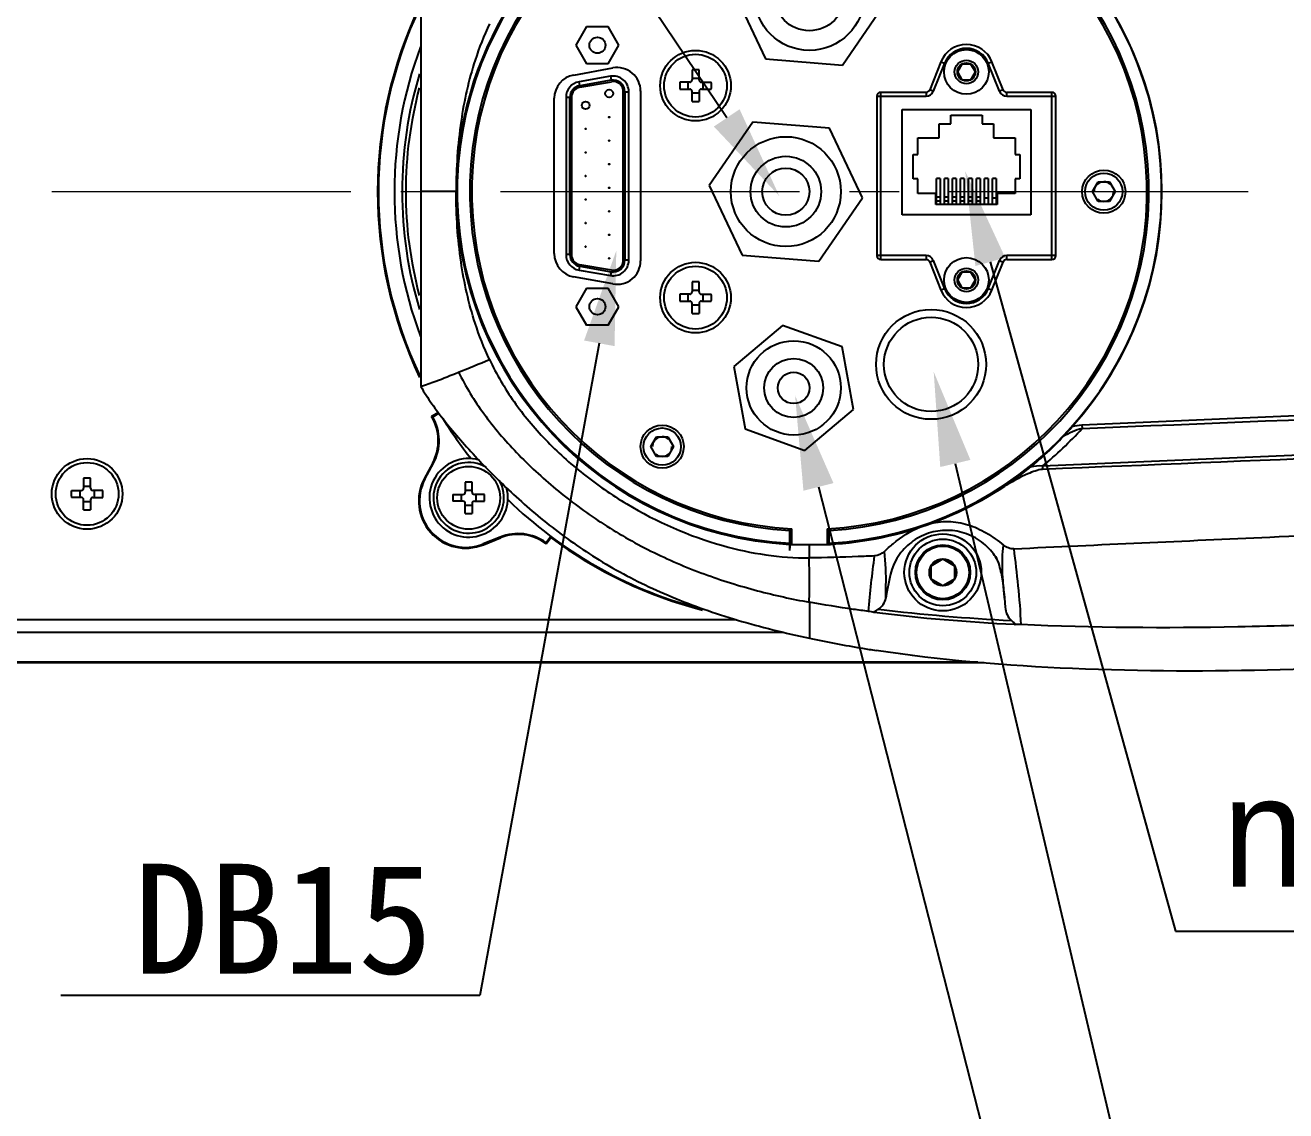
# Model space of a CAD drawing. Header units: millimetres. Extents: x 4086 to 8300, y 123 to 1549.
# Drawn here: x 6806.2 to 6886.5, y 1317.8 to 1386.9 of the extents above; entities that cross this region are included whole.
import ezdxf
from ezdxf import colors
from ezdxf.entities.mleader import LeaderData, LeaderLine
from ezdxf.math import Vec2, Vec3

# ---------------------------------------------------------------- set-up
doc = ezdxf.new("R2010")
doc.units = ezdxf.units.MM
doc.linetypes.add('CENTER2', pattern=[28.575, 19.05, -3.175, 3.175, -3.175])
doc.layers.add('00_COMPONENTS', color=7, linetype='Continuous')
doc.layers.add('中心线层', color=7, linetype='CENTER2', lineweight=0)
doc.layers.add('标注层', color=7, linetype='Continuous', lineweight=0)
doc.styles.add('思源黑', font='SourceHanSansCN-Normal.ttf')

msp = doc.modelspace()

# ---------------------------------------------------------------- linework, layer by layer
at = {"layer": '00_COMPONENTS', "color": 7, "linetype": 'Continuous'}
for p, q in [((6851.287, 1389.2169), (6853.3894, 1384.7826)), ((6831.4285, 1388.7304), (6831.4285, 1363.9105)), ((6858.2809, 1384.3862), (6861.0699, 1388.424)), ((6841.9929, 1386.833), (6841.3073, 1385.6455)), ((6841.9929, 1386.833), (6843.3641, 1386.833)), ((6844.0497, 1385.6455), (6843.3641, 1386.833)), ((6841.3073, 1385.6455), (6841.9929, 1384.458)), ((6843.3641, 1384.458), (6844.0497, 1385.6455)), ((6841.1681, 1383.7459), (6843.6602, 1384.199)), ((6843.3641, 1384.458), (6841.9929, 1384.458)), ((6848.7085, 1384.0742), (6848.7085, 1383.4405)), ((6849.1485, 1383.4405), (6849.1485, 1384.0742)), ((6853.3894, 1384.7826), (6858.2809, 1384.3862)), ((6864.5526, 1384.5929), (6863.8399, 1382.803)), ((6864.7849, 1384.5004), (6864.0722, 1382.7105)), ((6864.5526, 1384.5929), (6864.7849, 1384.5004)), ((6865.8898, 1384.4455), (6865.6011, 1383.9455)), ((6866.4672, 1384.4455), (6865.8898, 1384.4455)), ((6866.7558, 1383.9455), (6866.4672, 1384.4455)), ((6867.5721, 1384.5004), (6867.8043, 1384.5929)), ((6868.2848, 1382.7105), (6867.5721, 1384.5004)), ((6868.517, 1382.803), (6867.8043, 1384.5929)), ((6843.5061, 1383.6653), (6841.5061, 1383.3153)), ((6841.5492, 1383.0691), (6841.5061, 1383.3153)), ((6843.5492, 1383.4191), (6841.5492, 1383.0691)), ((6841.5664, 1382.9706), (6843.5664, 1383.3206)), ((6843.5061, 1383.6653), (6843.5492, 1383.4191)), ((6848.5585, 1383.2905), (6847.9247, 1383.2905)), ((6848.4549, 1382.8505), (6848.4549, 1383.2905)), ((6848.7085, 1383.5441), (6849.1485, 1383.5441)), ((6849.2985, 1383.2905), (6849.9322, 1383.2905)), ((6849.4021, 1383.2905), (6849.4021, 1382.8505)), ((6865.6011, 1383.9455), (6865.8898, 1383.4455)), ((6865.8898, 1383.4455), (6866.4672, 1383.4455)), ((6866.4672, 1383.4455), (6866.7558, 1383.9455)), ((6844.3285, 1371.9607), (6844.3285, 1382.6803)), ((6844.4285, 1382.6803), (6844.6785, 1382.6803)), ((6844.4285, 1382.6803), (6844.4285, 1371.9607)), ((6844.6785, 1371.9607), (6844.6785, 1382.6803)), ((6845.4285, 1382.731), (6845.4285, 1371.9178)), ((6847.9247, 1382.8505), (6848.5585, 1382.8505)), ((6848.7085, 1382.0667), (6848.7085, 1382.7005)), ((6849.1485, 1382.5969), (6848.7085, 1382.5969)), ((6849.1485, 1382.7005), (6849.1485, 1382.0667)), ((6849.2985, 1382.8505), (6849.9322, 1382.8505)), ((6863.6077, 1382.6455), (6860.7285, 1382.6455)), ((6860.7285, 1371.9955), (6860.7285, 1382.6455)), ((6863.6077, 1382.6455), (6863.6077, 1382.3955)), ((6864.0722, 1382.7105), (6863.8399, 1382.803)), ((6868.517, 1382.803), (6868.2848, 1382.7105)), ((6871.6285, 1382.6455), (6868.7493, 1382.6455)), ((6868.7493, 1382.3955), (6868.7493, 1382.6455)), ((6871.6285, 1371.9955), (6871.6285, 1382.6455)), ((6839.9285, 1372.3805), (6839.9285, 1382.2686)), ((6840.6785, 1382.3303), (6840.6785, 1372.3107)), ((6840.6785, 1382.3303), (6840.9285, 1382.3303)), ((6840.9285, 1372.3107), (6840.9285, 1382.3303)), ((6841.0285, 1382.3303), (6841.0285, 1372.3107)), ((6860.4785, 1382.3955), (6863.6077, 1382.3955)), ((6860.4785, 1382.3955), (6860.4785, 1372.2455)), ((6868.7493, 1382.3955), (6871.8785, 1382.3955)), ((6871.8785, 1372.2455), (6871.8785, 1382.3955)), ((6862.0785, 1381.5455), (6870.2785, 1381.5455)), ((6862.0785, 1374.8455), (6862.0785, 1381.5455)), ((6865.1785, 1381.1955), (6867.1785, 1381.1955)), ((6865.1785, 1380.6455), (6865.1785, 1381.1955)), ((6867.1785, 1381.1955), (6867.1785, 1380.6455)), ((6870.2785, 1381.5455), (6870.2785, 1374.8455)), ((6852.5761, 1380.7548), (6849.787, 1376.7169)), ((6857.4675, 1380.3584), (6852.5761, 1380.7548)), ((6859.5699, 1375.924), (6857.4675, 1380.3584)), ((6864.4535, 1380.6455), (6865.1785, 1380.6455)), ((6864.4535, 1379.7455), (6864.4535, 1380.6455)), ((6867.1785, 1380.6455), (6867.9035, 1380.6455)), ((6867.9035, 1380.6455), (6867.9035, 1379.7455)), ((6863.0785, 1379.7455), (6864.4535, 1379.7455)), ((6863.0785, 1378.6955), (6863.0785, 1379.7455)), ((6867.9035, 1379.7455), (6869.2785, 1379.7455)), ((6869.2785, 1379.7455), (6869.2785, 1378.6955)), ((6862.7785, 1378.6955), (6863.0785, 1378.6955)), ((6862.7785, 1377.1455), (6862.7785, 1378.6955)), ((6869.2785, 1378.6955), (6869.5785, 1378.6955)), ((6869.5785, 1378.6955), (6869.5785, 1377.1455)), ((6863.0785, 1377.1455), (6862.7785, 1377.1455)), ((6863.0785, 1376.1955), (6863.0785, 1377.1455)), ((6864.5085, 1377.1545), (6864.2785, 1377.1545)), ((6864.2785, 1375.4955), (6864.2785, 1377.1545)), ((6864.5085, 1377.1545), (6864.5085, 1375.4955)), ((6865.0185, 1377.1545), (6864.7885, 1377.1545)), ((6864.7885, 1375.4955), (6864.7885, 1377.1545)), ((6865.0185, 1377.1545), (6865.0185, 1375.4955)), ((6865.5285, 1377.1545), (6865.2985, 1377.1545)), ((6865.2985, 1375.4955), (6865.2985, 1377.1545)), ((6865.5285, 1377.1545), (6865.5285, 1375.4955)), ((6866.0385, 1377.1545), (6865.8085, 1377.1545)), ((6865.8085, 1375.4955), (6865.8085, 1377.1545)), ((6866.0385, 1377.1545), (6866.0385, 1375.4955)), ((6866.5485, 1377.1545), (6866.3185, 1377.1545)), ((6866.3185, 1375.4955), (6866.3185, 1377.1545)), ((6866.5485, 1377.1545), (6866.5485, 1375.4955)), ((6867.0585, 1377.1545), (6866.8285, 1377.1545)), ((6866.8285, 1375.4955), (6866.8285, 1377.1545)), ((6867.0585, 1377.1545), (6867.0585, 1375.4955)), ((6867.5685, 1377.1545), (6867.3385, 1377.1545)), ((6867.3385, 1375.4955), (6867.3385, 1377.1545)), ((6867.5685, 1377.1545), (6867.5685, 1375.4955)), ((6868.0785, 1377.1545), (6867.8485, 1377.1545)), ((6867.8485, 1375.4955), (6867.8485, 1377.1545)), ((6868.0785, 1377.1545), (6868.0785, 1375.4955)), ((6869.5785, 1377.1455), (6869.2785, 1377.1455)), ((6869.2785, 1377.1455), (6869.2785, 1376.1955)), ((6874.2068, 1376.3205), (6874.5676, 1376.9455)), ((6874.5676, 1376.9455), (6875.2893, 1376.9455)), ((6875.2893, 1376.9455), (6875.6502, 1376.3205)), ((6833.6785, 1376.3205), (6831.4285, 1376.3205)), ((6849.787, 1376.7169), (6851.8894, 1372.2826)), ((6864.2285, 1376.1955), (6863.0785, 1376.1955)), ((6864.2285, 1375.4955), (6864.2285, 1376.1955)), ((6869.2785, 1376.1955), (6868.1285, 1376.1955)), ((6868.1285, 1376.1955), (6868.1285, 1375.4955)), ((6874.5676, 1375.6955), (6874.2068, 1376.3205)), ((6875.6502, 1376.3205), (6875.2893, 1375.6955)), ((6856.7809, 1371.8862), (6859.5699, 1375.924)), ((6868.1285, 1375.4955), (6864.2285, 1375.4955)), ((6864.5085, 1375.9628), (6864.2785, 1375.9628)), ((6864.2785, 1375.7362), (6864.5085, 1375.7362)), ((6865.0185, 1375.9628), (6864.7885, 1375.9628)), ((6864.7885, 1375.7362), (6865.0185, 1375.7362)), ((6865.5285, 1375.9628), (6865.2985, 1375.9628)), ((6865.2985, 1375.7362), (6865.5285, 1375.7362)), ((6866.0385, 1375.9628), (6865.8085, 1375.9628)), ((6865.8085, 1375.7362), (6866.0385, 1375.7362)), ((6866.5485, 1375.9628), (6866.3185, 1375.9628)), ((6866.3185, 1375.7362), (6866.5485, 1375.7362)), ((6867.0585, 1375.9628), (6866.8285, 1375.9628)), ((6866.8285, 1375.7362), (6867.0585, 1375.7362)), ((6867.5685, 1375.8955), (6867.3385, 1375.8955)), ((6868.0785, 1375.8955), (6867.8485, 1375.8955)), ((6875.2893, 1375.6955), (6874.5676, 1375.6955)), ((6870.2785, 1374.8455), (6862.0785, 1374.8455)), ((6840.9285, 1372.3107), (6840.6785, 1372.3107)), ((6851.8894, 1372.2826), (6856.7809, 1371.8862)), ((6863.6077, 1372.2455), (6860.4785, 1372.2455)), ((6863.6077, 1372.2455), (6863.6077, 1371.9955)), ((6871.8785, 1372.2455), (6868.7493, 1372.2455)), ((6868.7493, 1371.9955), (6868.7493, 1372.2455)), ((6841.5061, 1371.3257), (6841.5492, 1371.5719)), ((6841.5061, 1371.3257), (6843.5061, 1370.9757)), ((6841.5492, 1371.5719), (6843.5492, 1371.2219)), ((6843.5664, 1371.3204), (6841.5664, 1371.6704)), ((6844.6785, 1371.9607), (6844.4285, 1371.9607)), ((6860.7285, 1371.9955), (6863.6077, 1371.9955)), ((6863.8399, 1371.838), (6864.0722, 1371.9305)), ((6863.8399, 1371.838), (6864.5526, 1370.0481)), ((6864.0722, 1371.9305), (6864.7849, 1370.1406)), ((6867.5721, 1370.1406), (6868.2848, 1371.9305)), ((6867.8043, 1370.0481), (6868.517, 1371.838)), ((6868.2848, 1371.9305), (6868.517, 1371.838)), ((6868.7493, 1371.9955), (6871.6285, 1371.9955)), ((6843.6679, 1370.4406), (6841.1602, 1370.8965)), ((6843.5492, 1371.2219), (6843.5061, 1370.9757)), ((6848.7085, 1370.5742), (6848.7085, 1369.9405)), ((6849.1485, 1369.9405), (6849.1485, 1370.5742)), ((6865.8898, 1371.1955), (6865.6011, 1370.6955)), ((6865.6011, 1370.6955), (6865.8898, 1370.1955)), ((6866.4672, 1371.1955), (6865.8898, 1371.1955)), ((6866.7558, 1370.6955), (6866.4672, 1371.1955)), ((6866.4672, 1370.1955), (6866.7558, 1370.6955)), ((6841.9929, 1370.183), (6841.3073, 1368.9955)), ((6841.9929, 1370.183), (6843.3641, 1370.183)), ((6844.0497, 1368.9955), (6843.3641, 1370.183)), ((6848.5585, 1369.7905), (6847.9247, 1369.7905)), ((6848.4549, 1369.3505), (6848.4549, 1369.7905)), ((6848.7085, 1370.0441), (6849.1485, 1370.0441)), ((6849.2985, 1369.7905), (6849.9322, 1369.7905)), ((6849.4021, 1369.7905), (6849.4021, 1369.3505)), ((6864.7849, 1370.1406), (6864.5526, 1370.0481)), ((6865.8898, 1370.1955), (6866.4672, 1370.1955)), ((6867.8043, 1370.0481), (6867.5721, 1370.1406)), ((6841.3073, 1368.9955), (6841.9929, 1367.808)), ((6843.3641, 1367.808), (6844.0497, 1368.9955)), ((6847.9247, 1369.3505), (6848.5585, 1369.3505)), ((6848.7085, 1368.5667), (6848.7085, 1369.2005)), ((6849.1485, 1369.0969), (6848.7085, 1369.0969)), ((6849.1485, 1369.2005), (6849.1485, 1368.5667)), ((6849.2985, 1369.3505), (6849.9322, 1369.3505)), ((6843.3641, 1367.808), (6841.9929, 1367.808)), ((6854.4597, 1367.7975), (6851.3749, 1365.1865)), ((6858.2633, 1366.4315), (6854.4597, 1367.7975)), ((6858.9821, 1362.4544), (6858.2633, 1366.4315)), ((6851.3749, 1365.1865), (6852.0937, 1361.2095)), ((6855.8973, 1359.8435), (6858.9821, 1362.4544)), ((6832.5503, 1362.2506), (6832.1207, 1361.9948)), ((6832.1921, 1361.9764), (6832.584, 1362.2098)), ((6852.0937, 1361.2095), (6855.8973, 1359.8435)), ((6873.5378, 1361.472), (6873.5478, 1361.2406)), ((6846.0818, 1360.0825), (6846.4426, 1360.7075)), ((6846.4426, 1359.4575), (6846.0818, 1360.0825)), ((6846.4426, 1360.7075), (6847.1643, 1360.7075)), ((6847.1643, 1360.7075), (6847.5252, 1360.0825)), ((6847.5252, 1360.0825), (6847.1643, 1359.4575)), ((6916.443, 1360.7755), (6871.0251, 1358.8369)), ((6847.1643, 1359.4575), (6846.4426, 1359.4575)), ((6832.1918, 1359.0512), (6831.6459, 1358.0249)), ((6831.6922, 1358.0003), (6832.238, 1359.0267)), ((6832.238, 1359.0267), (6832.1918, 1359.0512)), ((6809.9585, 1358.0742), (6809.9585, 1357.4405)), ((6810.3985, 1357.4405), (6810.3985, 1358.0742)), ((6831.6459, 1358.0249), (6831.6922, 1358.0003)), ((6834.2585, 1357.8242), (6834.2585, 1357.1905)), ((6834.6985, 1357.1905), (6834.6985, 1357.8242)), ((6809.1747, 1357.2905), (6809.8085, 1357.2905)), ((6809.8085, 1356.8505), (6809.1747, 1356.8505)), ((6809.7049, 1357.2905), (6809.7049, 1356.8505)), ((6810.3985, 1357.5441), (6809.9585, 1357.5441)), ((6811.1822, 1357.2905), (6810.5485, 1357.2905)), ((6810.5485, 1356.8505), (6811.1822, 1356.8505)), ((6810.6521, 1356.8505), (6810.6521, 1357.2905)), ((6833.4747, 1357.0405), (6834.1085, 1357.0405)), ((6834.0049, 1357.0405), (6834.0049, 1356.6005)), ((6834.6985, 1357.2941), (6834.2585, 1357.2941)), ((6835.4822, 1357.0405), (6834.8485, 1357.0405)), ((6834.9521, 1356.6005), (6834.9521, 1357.0405)), ((6809.9585, 1356.0667), (6809.9585, 1356.7005)), ((6809.9585, 1356.5969), (6810.3985, 1356.5969)), ((6810.3985, 1356.7005), (6810.3985, 1356.0667)), ((6834.1085, 1356.6005), (6833.4747, 1356.6005)), ((6834.2585, 1355.8167), (6834.2585, 1356.4505)), ((6834.2585, 1356.3469), (6834.6985, 1356.3469)), ((6834.6985, 1356.4505), (6834.6985, 1355.8167)), ((6834.8485, 1356.6005), (6835.4822, 1356.6005)), ((6854.9285, 1353.8552), (6854.9285, 1354.8569)), ((6855.0535, 1353.8205), (6855.0535, 1354.8499)), ((6857.3035, 1354.8499), (6857.3035, 1353.8205)), ((6857.4285, 1353.8552), (6857.4285, 1354.8569)), ((6836.4778, 1354.319), (6835.3985, 1353.8831)), ((6835.4182, 1353.8345), (6835.3985, 1353.8831)), ((6835.4182, 1353.8345), (6836.4974, 1354.2704)), ((6836.4778, 1354.319), (6836.4974, 1354.2704)), ((6839.7055, 1354.3656), (6839.4059, 1353.9647)), ((6839.4168, 1353.8918), (6839.7161, 1354.2923)), ((6854.9285, 1353.8205), (6854.9285, 1353.8552)), ((6854.9285, 1353.4749), (6854.9285, 1353.8205)), ((6857.3035, 1353.8205), (6855.0535, 1353.8205)), ((6856.1785, 1352.997), (6856.1868, 1353.8182)), ((6863.9337, 1352.5005), (6864.6785, 1352.9305)), ((6864.6785, 1352.9305), (6865.4233, 1352.5005)), ((6863.9337, 1351.6405), (6863.9337, 1352.5005)), ((6865.4233, 1352.5005), (6865.4233, 1351.6405)), ((6864.6785, 1351.2105), (6863.9337, 1351.6405)), ((6865.4233, 1351.6405), (6864.6785, 1351.2105)), ((6868.6046, 1350.4269), (6868.6464, 1349.8557)), ((6856.1779, 1350.1733), (6856.1775, 1347.8789)), ((6733.6583, 1349.0676), (6851.5171, 1349.0676)), ((6736.1785, 1348.2619), (6854.5204, 1348.2619)), ((6866.9028, 1346.3519), (6736.1785, 1346.3519)), ((6867.3203, 1346.3205), (6736.1785, 1346.3205))]:
    msp.add_line(p, q, dxfattribs=at)
msp.add_lwpolyline([(6868.0417, 1353.0879), (6868.0421, 1353.0871), (6868.0471, 1353.0771), (6868.0584, 1353.054), (6868.0763, 1353.016), (6868.0995, 1352.9645), (6868.1257, 1352.9025), (6868.1625, 1352.8085), (6868.2131, 1352.6647), (6868.2604, 1352.5126), (6868.2965, 1352.3834), (6868.3288, 1352.257), (6868.3579, 1352.1335), (6868.384, 1352.0148), (6868.4085, 1351.8954), (6868.4321, 1351.7719), (6868.4548, 1351.6446), (6868.4765, 1351.5139), (6868.4971, 1351.3805), (6868.5164, 1351.2445), (6868.5346, 1351.1064), (6868.5518, 1350.965), (6868.5681, 1350.8179), (6868.5836, 1350.6643), (6868.5982, 1350.5034), (6868.6056, 1350.4138)], dxfattribs=at)
for centre, radius in [((6856.1785, 1388.8205), 3.5), ((6856.1785, 1388.8205), 2.25), ((6842.6785, 1385.6455), 0.5125), ((6848.9285, 1383.0705), 2.25), ((6848.9285, 1383.0705), 2), ((6866.1785, 1383.9455), 1.425), ((6866.1785, 1383.9455), 0.75), ((6866.1785, 1383.9455), 0.5774), ((6843.4285, 1382.5705), 0.25), ((6841.9285, 1381.8205), 0.25), ((6843.4285, 1381.0705), 0.025), ((6841.9285, 1380.3205), 0.025), ((6843.4285, 1379.5705), 0.025), ((6854.6785, 1376.3205), 3.5), ((6841.9285, 1378.8205), 0.025), ((6854.6785, 1376.3205), 2.25), ((6843.4285, 1378.0705), 0.025), ((6854.6785, 1376.3205), 1.5), ((6874.9285, 1376.3205), 1.375), ((6841.9285, 1377.3205), 0.025), ((6874.9285, 1376.3205), 1.1875), ((6843.4285, 1376.5705), 0.025), ((6841.9285, 1375.8205), 0.025), ((6843.4285, 1375.0705), 0.025), ((6841.9285, 1374.3205), 0.025), ((6841.9285, 1372.8205), 0.025), ((6843.4285, 1373.5705), 0.025), ((6843.4285, 1372.0705), 0.025), ((6866.1785, 1370.6955), 1.425), ((6848.9285, 1369.5705), 2.25), ((6848.9285, 1369.5705), 2), ((6866.1785, 1370.6955), 0.75), ((6866.1785, 1370.6955), 0.5774), ((6842.6785, 1368.9955), 0.5125), ((6863.9285, 1365.3205), 3.5), ((6863.9285, 1365.3205), 3), ((6855.1785, 1363.8205), 3), ((6855.1785, 1363.8205), 1.875), ((6855.1785, 1363.8205), 1), ((6846.8035, 1360.0825), 1.375), ((6846.8035, 1360.0825), 1.1875), ((6810.1785, 1357.0705), 2.25), ((6810.1785, 1357.0705), 2), ((6834.4785, 1356.8205), 2), ((6864.6769, 1352.0705), 2.4522), ((6864.6785, 1352.0705), 2.125), ((6864.6785, 1352.0705), 1.75), ((6864.6785, 1352.0705), 1.675), ((6864.6785, 1352.0705), 0.86)]:
    msp.add_circle(centre, radius, dxfattribs=at)
for centre, radius, start, end in [((6856.1785, 1376.3205), 22.5, 52.073031, 179.98878), ((6856.1785, 1376.3205), 22.4302, 273.194665, 266.805335), ((6856.1785, 1376.3205), 21.625, 273.313742, 266.686258), ((6856.1785, 1376.3205), 21.5, 272.999405, 267.000595), ((6856.1785, 1376.3205), 22.4563, 318.204367, 41.795892), ((6856.1785, 1376.3205), 27.5, 154.505287, 205.494722), ((6856.1785, 1376.3205), 27.4476, 154.606834, 205.393557), ((6866.1785, 1383.9455), 1.75, 21.711751, 158.288249), ((6856.1785, 1376.3205), 26.4304, 159.553615, 200.441704), ((6866.1785, 1383.9455), 1.5, 21.711751, 158.288249), ((6843.9285, 1382.7232), 1.5, 0, 100.304846), ((6848.9285, 1377.7282), 6.3499, 88.014507, 91.985493), ((6856.1785, 1376.3205), 25.9392, 163.207754, 196.79687), ((6841.4285, 1382.2686), 1.5, 100.304846, 180), ((6841.6785, 1382.3303), 1, 99.926246, 180), ((6843.6785, 1382.6803), 1, 0, 99.926246), ((6843.6785, 1382.6803), 0.75, 0, 99.926246), ((6843.6785, 1382.6803), 0.65, 0, 99.926246), ((6854.2694, 1383.0706), 6.3484, 178.014878, 181.985122), ((6848.5585, 1383.4405), 0.15, 270, 0), ((6849.2985, 1383.4405), 0.15, 180, 270), ((6843.5876, 1383.0704), 6.3484, 358.014878, 1.985122), ((6856.1785, 1376.3205), 25.7081, 165.106832, 194.893168), ((6841.6785, 1382.3303), 0.75, 99.926246, 180), ((6841.6785, 1382.3303), 0.65, 99.926246, 180), ((6848.5585, 1382.7005), 0.15, 0, 90), ((6849.2985, 1382.7005), 0.15, 90, 180), ((6860.7285, 1382.3955), 0.25, 90, 180), ((6863.6077, 1382.8955), 0.25, 270, 338.288249), ((6863.6077, 1382.8955), 0.5, 270, 338.288249), ((6868.7493, 1382.8955), 0.5, 201.711751, 270), ((6868.7493, 1382.8955), 0.25, 201.711751, 270), ((6871.6285, 1382.3955), 0.25, 0, 90), ((6848.9285, 1388.4128), 6.3499, 268.014507, 271.985493), ((6874.9285, 1376.3205), 0.625, 109.997627, 150), ((6874.9285, 1376.3205), 0.625, 49.997627, 90), ((6856.1823, 1376.3249), 22.5042, 180.011208, 266.801191), ((6874.9285, 1376.3205), 0.625, 159.999704, 180), ((6874.9285, 1376.3205), 0.625, 339.999704, 0), ((6874.9285, 1376.3205), 0.625, 229.997627, 270), ((6874.9285, 1376.3205), 0.625, 289.997627, 330), ((6841.4285, 1372.3723), 1.5, 180, 259.695154), ((6841.6785, 1372.3107), 1, 180, 260.073754), ((6841.6785, 1372.3107), 0.75, 180, 260.073754), ((6841.6785, 1372.3107), 0.65, 180, 260.073754), ((6860.7285, 1372.2455), 0.25, 180, 270), ((6863.6077, 1371.7455), 0.5, 21.711751, 90), ((6868.7493, 1371.7455), 0.5, 90, 158.288249), ((6871.6285, 1372.2455), 0.25, 270, 0), ((6843.6785, 1371.9607), 1, 260.073754, 0), ((6843.6785, 1371.9607), 0.75, 260.073754, 0), ((6843.6785, 1371.9607), 0.65, 260.073759, 359.999996), ((6843.9285, 1371.9178), 1.5, 259.695154, 0), ((6863.6077, 1371.7455), 0.25, 21.711751, 90), ((6868.7493, 1371.7455), 0.25, 90, 158.288249), ((6848.9285, 1364.2282), 6.3499, 88.014507, 91.985493), ((6854.2694, 1369.5706), 6.3484, 178.014878, 181.985122), ((6848.5585, 1369.9405), 0.15, 270, 0), ((6849.2985, 1369.9405), 0.15, 180, 270), ((6843.5876, 1369.5704), 6.3484, 358.014878, 1.985122), ((6866.1785, 1370.6955), 1.75, 201.711751, 338.288249), ((6866.1785, 1370.6955), 1.5, 201.711751, 338.288249), ((6848.5585, 1369.2005), 0.15, 0, 90), ((6849.2985, 1369.2005), 0.15, 90, 180), ((6848.9285, 1374.9128), 6.3499, 268.014507, 271.985493), ((6760.346, 1546.2399), 195.7377, 292.050288, 292.675791), ((6292.0766, 14811.278), 13462.3689, 272.47546635, 272.67456436), ((6830.0079, 1353.6624), 8.5961, 75.27994, 75.771434), ((6829.5431, 1360.4599), 3, 331.99403, 30.772498), ((6829.5431, 1360.4599), 3.0524, 331.99403, 29.789506), ((6856.1785, 1376.3205), 27.4476, 211.769592, 218.282201), ((6855.8263, 1377.351), 23.9536, 309.383509, 317.716429), ((6847.6981, 1383.8915), 33.8246, 316.772869, 318.217193), ((6846.8035, 1360.0825), 0.625, 159.999704, 180), ((6846.8035, 1360.0825), 0.625, 109.997627, 150), ((6846.8035, 1360.0825), 0.625, 49.997627, 90), ((6846.8035, 1360.0825), 0.625, 339.999704, 0), ((6856.2633, 1375.8214), 22.0565, 309.375299, 316.809279), ((7293.7126, -8680.2892), 10047.8099, 92.18085092, 92.41096361), ((6834.4785, 1356.8205), 2.5, 74.531431, 15.034707), ((6846.8035, 1360.0825), 0.625, 229.997627, 270), ((6846.8035, 1360.0825), 0.625, 289.997627, 330), ((6834.4785, 1356.8205), 2.25, 60.1871, 29.877432), ((6856.1785, 1376.3205), 22.5, 273.184739, 307.926971), ((6860.0505, 1371.2173), 16.0949, 308.220754, 309.351497), ((6913.736, 1360.35), 42.7377, 182.028946, 182.311489), ((6810.1784, 1351.7296), 6.3484, 88.014878, 91.985122), ((6834.2946, 1356.6162), 3, 151.99403, 291.994029), ((6834.2946, 1356.6162), 2.9476, 151.99403, 291.994029), ((6834.4784, 1351.4796), 6.3484, 88.014878, 91.985122), ((6873.1418, 1351.4303), 7.5605, 113.735261, 115.460366), ((6815.5208, 1357.0705), 6.3499, 178.014507, 181.985493), ((6809.8085, 1357.4405), 0.15, 270, 0), ((6809.8085, 1356.7005), 0.15, 0, 90), ((6810.5485, 1357.4405), 0.15, 180, 270), ((6810.5485, 1356.7005), 0.15, 90, 180), ((6804.8362, 1357.0705), 6.3499, 358.014507, 1.985493), ((6839.8208, 1356.8205), 6.3499, 178.014507, 181.985493), ((6834.1085, 1357.1905), 0.15, 270, 0), ((6834.8485, 1357.1905), 0.15, 180, 270), ((6829.1362, 1356.8205), 6.3499, 358.014507, 1.985493), ((6810.1786, 1362.4114), 6.3484, 268.014878, 271.985122), ((6834.1085, 1356.4505), 0.15, 0, 90), ((6834.8485, 1356.4505), 0.15, 90, 180), ((6856.1785, 1376.3205), 27.4476, 225.604638, 254.752921), ((6834.4786, 1362.1614), 6.3484, 268.014878, 271.985122), ((6837.6209, 1351.4887), 3.0524, 54.211027, 111.994029), ((6837.6209, 1351.4887), 3, 53.228034, 111.994029), ((6856.1785, 1376.3205), 27.5, 233.228025, 255.674616), ((6855.2204, 1356.3059), 2.4652, 264.321974, 266.14264), ((6855.2558, 1378.5602), 24.6426, 274.732556, 275.058193), ((6856.2509, 1373.1201), 19.3028, 273.122527, 273.498778), ((6856.1612, 1374.5451), 20.7307, 273.506099, 274.451526), ((6864.9034, 1351.0366), 3.7228, 29.460537, 36.47409), ((6859.572, 1346.7305), 2.8816, 75.259709, 82.516042)]:
    msp.add_arc(centre, radius, start, end, dxfattribs=at)
for points, knots in [([(6835.8063, 1387.009), (6835.4521, 1386.2593), (6834.6582, 1384.2439), (6833.8647, 1380.6542), (6833.6785, 1377.8199), (6833.6785, 1376.3205)], [0, 0, 0, 0, 0.2266437, 0.5901844, 1, 1, 1, 1]), ([(6835.8061, 1365.6325), (6835.4519, 1366.3822), (6834.6581, 1368.3976), (6833.8647, 1371.987), (6833.6785, 1374.8212), (6833.6785, 1376.3205)], [0, 0, 0, 0, 0.2266435, 0.5901856, 1, 1, 1, 1]), ([(6835.8063, 1365.6319), (6836.2487, 1364.6958), (6837.3048, 1362.8864), (6839.3418, 1360.4471), (6841.7641, 1358.2639), (6845.4187, 1355.7449), (6850.2325, 1353.6285), (6854.3234, 1352.978), (6856.1785, 1352.9969)], [0, 0, 0, 0, 0.123758, 0.2489419, 0.3784472, 0.512324, 0.778254, 1, 1, 1, 1]), ([(6831.4285, 1363.9105), (6831.7488, 1364.0121), (6832.5519, 1364.3099), (6833.3477, 1364.6248), (6833.8299, 1364.8194)], [0, 0, 0, 0, 0.392539, 1, 1, 1, 1]), ([(6833.8299, 1364.8195), (6834.292, 1363.8976), (6835.4119, 1362.0938), (6837.5271, 1359.617), (6840.0312, 1357.2976), (6842.8941, 1355.1846), (6846.0613, 1353.3684), (6849.4158, 1351.9285), (6852.8049, 1350.8757), (6855.0674, 1350.374), (6856.1754, 1350.1737)], [0, 0, 0, 0, 0.1120203, 0.2293542, 0.3528728, 0.4820151, 0.6150442, 0.7485575, 0.8776968, 1, 1, 1, 1]), ([(6831.4285, 1363.9105), (6831.8486, 1363.1949), (6832.8938, 1361.7072), (6834.9772, 1359.3263), (6837.4414, 1356.87), (6840.2905, 1354.474), (6843.5874, 1352.2927), (6847.3493, 1350.4491), (6851.5482, 1348.9821), (6854.5988, 1348.2144), (6856.1785, 1347.8788)], [0, 0, 0, 0, 0.1250019, 0.2500017, 0.3750014, 0.5000011, 0.6250008, 0.7500005, 0.8750003, 1, 1, 1, 1]), ([(6873.5477, 1361.2351), (6873.3359, 1361.199), (6872.9216, 1361.0421), (6872.5366, 1360.8365), (6872.3442, 1360.7253)], [0, 0, 0, 0, 0.4915269, 1, 1, 1, 1]), ([(6953.0377, 1358.7596), (6950.2287, 1357.2261), (6944.2184, 1354.6438), (6934.5041, 1351.7528), (6923.7857, 1349.5032), (6911.9776, 1347.7577), (6899.3016, 1346.4554), (6886.1817, 1345.7471), (6873.1556, 1345.7603), (6864.5625, 1346.4668), (6860.4227, 1347.1052)], [0, 0, 0, 0, 0.1017156, 0.2069543, 0.3217726, 0.4494781, 0.5861823, 0.7266392, 0.8668707, 1, 1, 1, 1]), ([(6871.033, 1358.6263), (6870.8725, 1358.6196), (6870.5519, 1358.5381), (6870.2498, 1358.4177), (6870.0986, 1358.3513)], [0, 0, 0, 0, 0.4931059, 1, 1, 1, 1]), ([(6869.8916, 1358.2566), (6869.5379, 1358.0884), (6868.8491, 1357.7076), (6868.175, 1357.3037), (6867.838, 1357.0988)], [0, 0, 0, 0, 0.4982366, 1, 1, 1, 1]), ([(6863.7508, 1355.1462), (6864.161, 1355.2636), (6865.0197, 1355.3841), (6866.2958, 1355.1626), (6867.4857, 1354.6107), (6868.1978, 1354.0934), (6868.5432, 1353.8043)], [0, 0, 0, 0, 0.2469441, 0.4931355, 0.7392238, 1, 1, 1, 1]), ([(6869.2001, 1353.5739), (6874.631, 1353.8429), (6886.5045, 1354.3415), (6898.3738, 1354.957), (6904.8055, 1355.3959)], [0, 0, 0, 0, 0.4575428, 1, 1, 1, 1]), ([(6860.9563, 1353.3968), (6861.1343, 1353.5693), (6861.8237, 1354.1939), (6862.6191, 1354.7163), (6863.2523, 1354.9736)], [0, 0, 0, 0, 0.2661017, 1, 1, 1, 1]), ([(6867.8971, 1353.2497), (6867.653, 1353.5798), (6867.0488, 1354.1621), (6865.9101, 1354.6865), (6864.6618, 1354.8092), (6863.4408, 1354.5157), (6862.3913, 1353.8349), (6861.336, 1352.5199), (6861.198, 1351.2406), (6861.0416, 1350.4344)], [0, 0, 0, 0, 0.1249927, 0.2499592, 0.3749652, 0.4999227, 0.6248584, 0.749933, 1, 1, 1, 1]), ([(6839.4059, 1353.9647), (6839.4068, 1353.9593), (6839.4139, 1353.9443), (6839.4079, 1353.9186), (6839.4156, 1353.9003), (6839.4168, 1353.8918)], [0, 0, 0, 0, 0.2233964, 0.6510954, 1, 1, 1, 1]), ([(6839.7161, 1354.2923), (6839.7153, 1354.2978), (6839.7084, 1354.313), (6839.7142, 1354.3387), (6839.7068, 1354.3571), (6839.7055, 1354.3656)], [0, 0, 0, 0, 0.2242446, 0.6503028, 1, 1, 1, 1]), ([(6868.6044, 1350.4301), (6868.5803, 1350.7342), (6868.5304, 1351.3153), (6868.4451, 1352.4389), (6868.4769, 1353.2648), (6868.5433, 1353.8043)], [0, 0, 0, 0, 0.270781, 0.517589, 1, 1, 1, 1]), ([(6869.2005, 1353.5739), (6869.0825, 1353.5681), (6868.842, 1353.6054), (6868.6339, 1353.7285), (6868.5432, 1353.8043)], [0, 0, 0, 0, 0.4997994, 1, 1, 1, 1]), ([(6869.2005, 1353.5739), (6869.2779, 1352.7903), (6869.4881, 1351.1891), (6869.6072, 1349.5777), (6869.6461, 1348.7515)], [0, 0, 0, 0, 0.4876913, 1, 1, 1, 1]), ([(6856.1713, 1350.1743), (6856.1804, 1350.6833), (6856.1847, 1351.6243), (6856.1728, 1352.5651), (6856.1731, 1352.9969)], [0, 0, 0, 0, 0.5410413, 1, 1, 1, 1]), ([(6860.3265, 1353.1202), (6859.9779, 1353.1046), (6858.5949, 1353.0462), (6857.2109, 1353.0071), (6856.1755, 1352.9969)], [0, 0, 0, 0, 0.2520202, 1, 1, 1, 1]), ([(6859.9473, 1349.5875), (6859.9943, 1350.1869), (6860.1017, 1351.3668), (6860.2596, 1352.5408), (6860.3265, 1353.1201)], [0, 0, 0, 0, 0.5076486, 1, 1, 1, 1]), ([(6861.0416, 1350.4344), (6861.0478, 1350.7049), (6861.0678, 1351.6922), (6861.056, 1352.686), (6860.9563, 1353.3968)], [0, 0, 0, 0, 0.2737569, 1, 1, 1, 1]), ([(6927.255, 1351.9039), (6922.5669, 1351.2007), (6915.382, 1350.4527), (6905.6937, 1349.6746), (6895.8097, 1349.0156), (6883.7859, 1348.4935), (6874.2463, 1348.5311), (6869.6462, 1348.7515)], [0, 0, 0, 0, 0.2462461, 0.3749225, 0.5049147, 0.7607746, 1, 1, 1, 1]), ([(6860.5817, 1349.7337), (6860.7011, 1349.8115), (6860.9074, 1350.0219), (6861.0144, 1350.2944), (6861.0416, 1350.4344)], [0, 0, 0, 0, 0.4997203, 1, 1, 1, 1]), ([(6859.9479, 1349.5874), (6859.6282, 1349.6296), (6858.3674, 1349.803), (6857.1104, 1350.0045), (6856.1754, 1350.1737)], [0, 0, 0, 0, 0.2533676, 1, 1, 1, 1]), ([(6860.3051, 1349.5172), (6860.2951, 1349.5199), (6860.269, 1349.5271), (6860.2897, 1349.5673), (6860.3275, 1349.5842), (6860.3739, 1349.6125), (6860.425, 1349.6396), (6860.4952, 1349.6795), (6860.5474, 1349.7113), (6860.5817, 1349.7337)], [0, 0, 0, 0, 0.0773052, 0.1429688, 0.2603791, 0.3979636, 0.5437156, 0.6937989, 1, 1, 1, 1]), ([(6868.6464, 1349.8557), (6868.6574, 1349.696), (6868.7376, 1349.3782), (6868.9311, 1349.1109), (6869.0504, 1349.0045)], [0, 0, 0, 0, 0.5003632, 1, 1, 1, 1]), ([(6869.2455, 1348.7451), (6869.2573, 1348.7462), (6869.2816, 1348.7473), (6869.2943, 1348.7872), (6869.2618, 1348.818), (6869.2146, 1348.8659), (6869.1389, 1348.9266), (6869.0802, 1348.9778), (6869.0504, 1349.0044)], [0, 0, 0, 0, 0.0907011, 0.1590908, 0.2659719, 0.399194, 0.6927015, 1, 1, 1, 1]), ([(6869.6462, 1348.7519), (6869.6078, 1348.7537), (6869.4742, 1348.7578), (6869.3403, 1348.7539), (6869.2455, 1348.7455)], [0, 0, 0, 0, 0.2877857, 1, 1, 1, 1]), ([(6856.1785, 1347.8788), (6857.2834, 1347.6438), (6858.6919, 1347.3798), (6860.1367, 1347.1494), (6860.4227, 1347.1052)], [0, 0, 0, 0, 0.8029629, 1, 1, 1, 1])]:
    msp.add_open_spline(points, degree=3, knots=knots, dxfattribs=at)
for points in [[(6873.5478, 1361.2406), (6889.1288, 1361.8765), (6904.71, 1362.5062), (6920.2902, 1363.1627)], [(6872.9203, 1361.3539), (6873.1204, 1361.4158), (6873.3286, 1361.4615), (6873.5379, 1361.4705)], [(6871.0251, 1358.8369), (6870.7702, 1358.8726), (6870.506, 1358.8321), (6870.2558, 1358.7716)], [(6854.9285, 1353.4749), (6854.9421, 1353.6011), (6854.9577, 1353.7272), (6854.9767, 1353.8527)], [(6854.9767, 1353.8527), (6854.9959, 1353.8714), (6855.0269, 1353.8732), (6855.0535, 1353.8768)], [(6860.9563, 1353.3968), (6860.7916, 1353.2373), (6860.5556, 1353.1304), (6860.3265, 1353.1201)], [(6860.5817, 1349.7337), (6863.393, 1349.3806), (6866.2209, 1349.1526), (6869.0504, 1349.0044)], [(6869.2454, 1348.7449), (6866.2581, 1348.8971), (6863.2721, 1349.1368), (6860.3052, 1349.5174)]]:
    msp.add_open_spline(points, degree=3, dxfattribs=at)
at = {"layer": '中心线层'}
msp.add_line((6693.6303, 1376.3205), (6970.4356, 1376.3205), dxfattribs=at)

# ---------------------------------------------------------------- leaders
at = {"layer": '标注层'}
ml = msp.add_multileader_mtext('Standard', dxfattribs=at)
ml.set_content('{\\C7;user air duct3 }(φ6grey)', style='思源黑')
ml.set_leader_properties()
ml.build(insert=Vec2(0, 0))
ml.multileader.update_dxf_attribs({"text_left_attachment_type": 5, "text_right_attachment_type": 5, "dogleg_length": 1, "arrow_head_size": 6})
ctx = ml.context
ctx.base_point, ctx.char_height, ctx.arrow_head_size, ctx.plane_origin = Vec3(6695.1915, 1458.8147), 7, 6, Vec3(6892.0305, 1609.2703)
ctx.left_attachment, ctx.right_attachment, ctx.text_align_type = 5, 5, 2
notes = []
notes.append((ctx, [(0, (1, 1, 0), (6798.5744, 1458.8147), (-1, 0), 1, [(0, [(6854.265, 1376.0393)], 0, [])])]))
ctx.mtext.insert, ctx.mtext.alignment, ctx.mtext.flow_direction = Vec3(6795.5744, 1469.0182), 3, 5
ml = msp.add_multileader_mtext('Standard', dxfattribs=at)
ml.set_content('{\\C7;network port}', style='思源黑')
ml.set_leader_properties()
ml.build(insert=Vec2(0, 0))
ml.multileader.update_dxf_attribs({"text_left_attachment_type": 5, "text_right_attachment_type": 5, "dogleg_length": 1, "arrow_head_size": 6})
ctx = ml.context
ctx.base_point, ctx.char_height, ctx.arrow_head_size, ctx.plane_origin = Vec3(6880.5022, 1329.2263), 7, 6, Vec3(6866.1014, 1377.6309)
ctx.left_attachment, ctx.right_attachment = 5, 5
notes.append((ctx, [(0, (1, 1, 0), (6879.5022, 1329.2263), (1, 0), 1, [(0, [(6866.1014, 1377.6309)], 0, [])])]))
ctx.mtext.insert, ctx.mtext.flow_direction = Vec3(6882.5022, 1339.0562), 5
ml = msp.add_multileader_mtext('Standard', dxfattribs=at)
ml.set_content('{\\fSimSun|b0|i0|c134|p2;DB15}', style='思源黑')
ml.set_leader_properties()
ml.build(insert=Vec2(0, 0))
ml.multileader.update_dxf_attribs({"text_left_attachment_type": 5, "text_right_attachment_type": 5, "dogleg_length": 1, "arrow_head_size": 6})
ctx = ml.context
ctx.base_point, ctx.char_height, ctx.arrow_head_size, ctx.plane_origin = Vec3(6810.9938, 1325.1159), 7, 6, Vec3(6843.8808, 1372.5641)
ctx.left_attachment, ctx.right_attachment, ctx.text_align_type = 5, 5, 2
notes.append((ctx, [(0, (1, 1, 0), (6835.1949, 1325.1159), (-1, 0), 1, [(0, [(6843.8808, 1372.5641)], 0, [])])]))
ctx.mtext.insert, ctx.mtext.alignment, ctx.mtext.flow_direction = Vec3(6832.1949, 1333.5159), 3, 5
ml = msp.add_multileader_mtext('Standard', dxfattribs=at)
ml.set_content('{\\C7;Holding brake button}', style='思源黑')
ml.set_leader_properties()
ml.build(insert=Vec2(0, 0))
ml.multileader.update_dxf_attribs({"text_left_attachment_type": 5, "text_right_attachment_type": 5, "dogleg_length": 1, "arrow_head_size": 6})
ctx = ml.context
ctx.base_point, ctx.char_height, ctx.arrow_head_size, ctx.plane_origin = Vec3(6879.0378, 1305.7254), 7, 6, Vec3(6902.7541, 1599.5663)
ctx.left_attachment, ctx.right_attachment = 5, 5
notes.append((ctx, [(0, (1, 1, 0), (6878.0378, 1305.7254), (1, 0), 1, [(0, [(6864.0965, 1364.8496)], 0, [])])]))
ctx.mtext.insert, ctx.mtext.flow_direction = Vec3(6881.0378, 1315.7374), 5
ml = msp.add_multileader_mtext('Standard', dxfattribs=at)
ml.set_content('{\\C7;user air duct2}（φ4blue）', style='思源黑')
ml.set_leader_properties()
ml.build(insert=Vec2(0, 0))
ml.multileader.update_dxf_attribs({"text_left_attachment_type": 5, "text_right_attachment_type": 5, "dogleg_length": 1, "arrow_head_size": 6})
ctx = ml.context
ctx.base_point, ctx.char_height, ctx.arrow_head_size, ctx.plane_origin = Vec3(6877.5735, 1280.0109), 7, 6, Vec3(6893.9736, 1598.9302)
ctx.left_attachment, ctx.right_attachment = 5, 5
notes.append((ctx, [(0, (1, 1, 0), (6876.5735, 1280.0109), (1, 0), 1, [(0, [(6855.2699, 1363.3289)], 0, [])])]))
ctx.mtext.insert, ctx.mtext.flow_direction = Vec3(6879.5735, 1290.093), 5
for ctx, leaders in notes:
    for number, flags, end, landing, length, lines in leaders:
        leader = LeaderData()
        leader.index, (leader.has_last_leader_line, leader.has_dogleg_vector, leader.attachment_direction) = number, flags
        leader.last_leader_point, leader.dogleg_vector, leader.dogleg_length = Vec3(end), Vec3(landing), length
        for number, points, colour, breaks in lines:
            line = LeaderLine()
            line.index, line.vertices, line.color, line.breaks = number, Vec3.list(points), colors.encode_raw_color(colour), breaks
            leader.lines.append(line)
        ctx.leaders.append(leader)

doc.saveas('drawing.dxf')
